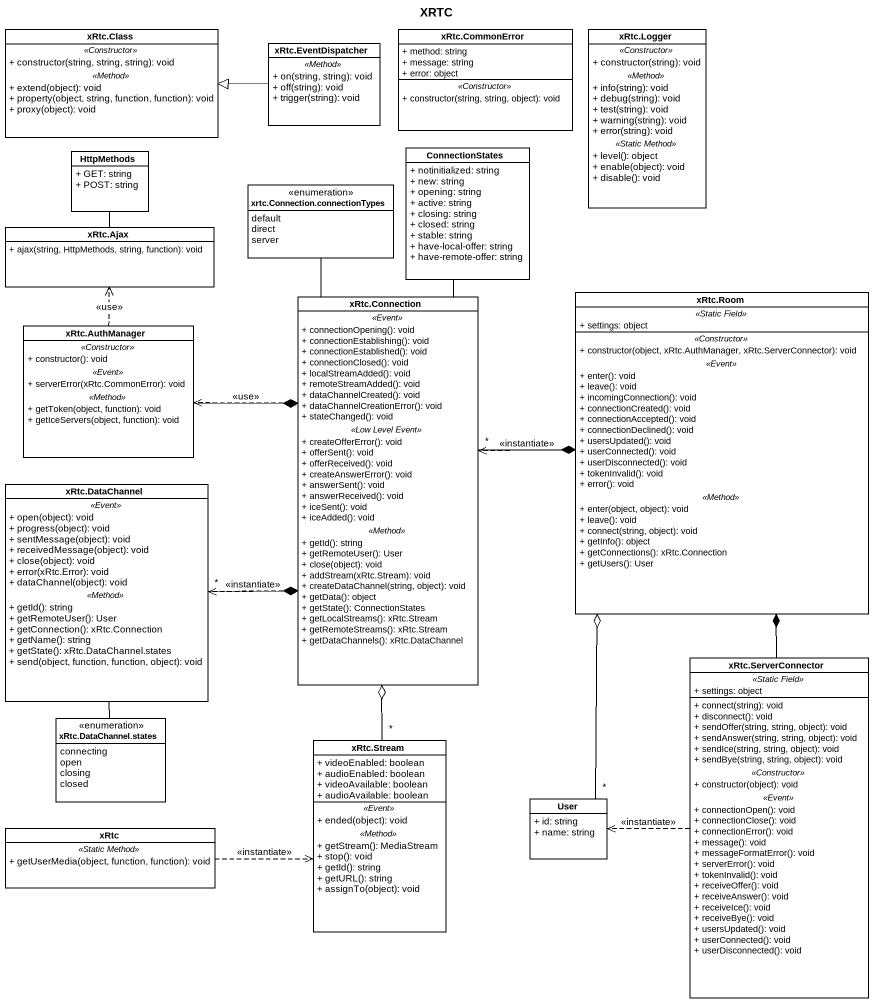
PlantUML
@startuml
title XRTC
hide circle
hide empty members
skinparam classAttributeIconSize 0
class "xRtc.Class" as xRtc_Class {
  .. <<Constructor>> ..
  + constructor(string, string, string): void
  .. <<Method>> ..
  + extend(object): void
  + property(object, string, function, function): void
  + proxy(object): void
}
class "xRtc.EventDispatcher" as xRtc_EventDispatcher {
  .. <<Method>> ..
  + on(string, string): void
  + off(string): void
  + trigger(string): void
}
class "xRtc.CommonError" as xRtc_CommonError {
  + method: string
  + message: string
  + error: object
  .. <<Constructor>> ..
  + constructor(string, string, object): void
}
class "xRtc.Logger" as xRtc_Logger {
  .. <<Constructor>> ..
  + constructor(string): void
  .. <<Method>> ..
  + info(string): void
  + debug(string): void
  + test(string): void
  + warning(string): void
  + error(string): void
  .. <<Static Method>> ..
  + level(): object
  + enable(object): void
  + disable(): void
}
class HttpMethods {
  + GET: string
  + POST: string
}
class ConnectionStates {
  + notinitialized: string
  + new: string
  + opening: string
  + active: string
  + closing: string
  + closed: string
  + stable: string
  + have-local-offer: string
  + have-remote-offer: string
}
enum "xrtc.Connection.connectionTypes" as xrtc_Connection {
  default
  direct
  server
}
class "xRtc.Ajax" as xRtc_Ajax {
  + ajax(string, HttpMethods, string, function): void
}
class "xRtc.Connection" as xRtc_Connection {
  .. <<Event>> ..
  + connectionOpening(): void
  + connectionEstablishing(): void
  + connectionEstablished(): void
  + connectionClosed(): void
  + localStreamAdded(): void
  + remoteStreamAdded(): void
  + dataChannelCreated(): void
  + dataChannelCreationError(): void
  + stateChanged(): void
  .. <<Low Level Event>> ..
  + createOfferError(): void
  + offerSent(): void
  + offerReceived(): void
  + createAnswerError(): void
  + answerSent(): void
  + answerReceived(): void
  + iceSent(): void
  + iceAdded(): void
  .. <<Method>> ..
  + getId(): string
  + getRemoteUser(): User
  + close(object): void
  + addStream(xRtc.Stream): void
  + createDataChannel(string, object): void
  + getData(): object
  + getState(): ConnectionStates
  + getLocalStreams(): xRtc.Stream
  + getRemoteStreams(): xRtc.Stream
  + getDataChannels(): xRtc.DataChannel
}
class "xRtc.Room" as xRtc_Room {
  .. <<Static Field>> ..
  + settings: object
  .. <<Constructor>> ..
  + constructor(object, xRtc.AuthManager, xRtc.ServerConnector): void
  .. <<Event>> ..
  + enter(): void
  + leave(): void
  + incomingConnection(): void
  + connectionCreated(): void
  + connectionAccepted(): void
  + connectionDeclined(): void
  + usersUpdated(): void
  + userConnected(): void
  + userDisconnected(): void
  + tokenInvalid(): void
  + error(): void
  .. <<Method>> ..
  + enter(object, object): void
  + leave(): void
  + connect(string, object): void
  + getInfo(): object
  + getConnections(): xRtc.Connection
  + getUsers(): User
}
class "xRtc.AuthManager" as xRtc_AuthManager {
  .. <<Constructor>> ..
  + constructor(): void
  .. <<Event>> ..
  + serverError(xRtc.CommonError): void
  .. <<Method>> ..
  + getToken(object, function): void
  + getIceServers(object, function): void
}
class "xRtc.DataChannel" as xRtc_DataChannel {
  .. <<Event>> ..
  + open(object): void
  + progress(object): void
  + sentMessage(object): void
  + receivedMessage(object): void
  + close(object): void
  + error(xRtc.Error): void
  + dataChannel(object): void
  .. <<Method>> ..
  + getId(): string
  + getRemoteUser(): User
  + getConnection(): xRtc.Connection
  + getName(): string
  + getState(): xRtc.DataChannel.states
  + send(object, function, function, object): void
}
class "xRtc.ServerConnector" as xRtc_ServerConnector {
  .. <<Static Field>> ..
  + settings: object
  --
  + connect(string): void
  + disconnect(): void
  + sendOffer(string, string, object): void
  + sendAnswer(string, string, object): void
  + sendIce(string, string, object): void
  + sendBye(string, string, object): void
  .. <<Constructor>> ..
  + constructor(object): void
  .. <<Event>> ..
  + connectionOpen(): void
  + connectionClose(): void
  + connectionError(): void
  + message(): void
  + messageFormatError(): void
  + serverError(): void
  + tokenInvalid(): void
  + receiveOffer(): void
  + receiveAnswer(): void
  + receiveIce(): void
  + receiveBye(): void
  + usersUpdated(): void
  + userConnected(): void
  + userDisconnected(): void
}
enum "xRtc.DataChannel.states" as xRtc_DataChannel_states {
  connecting
  open
  closing
  closed
}
class "xRtc.Stream" as xRtc_Stream {
  + videoEnabled: boolean
  + audioEnabled: boolean
  + videoAvailable: boolean
  + audioAvailable: boolean
  .. <<Event>> ..
  + ended(object): void
  .. <<Method>> ..
  + getStream(): MediaStream
  + stop(): void
  + getId(): string
  + getURL(): string
  + assignTo(object): void
}
class User {
  + id: string
  + name: string
}
class xRtc {
  .. <<Static Method>> ..
  + getUserMedia(object, function, function): void
}
xRtc_EventDispatcher -left-|> xRtc_Class
ConnectionStates -- xRtc_Connection
xrtc_Connection -- xRtc_Connection
xRtc_Ajax -up- HttpMethods
xRtc_Connection "*" -right-* xRtc_Room
xRtc_Connection .left.> xRtc_AuthManager : <<use>>
xRtc_Connection .left.> xRtc_DataChannel : <<instantiate>>
xRtc_Room .left.> xRtc_Connection : <<instantiate>>
xRtc_AuthManager .up.> xRtc_Ajax : <<use>>
xRtc_AuthManager -right-* xRtc_Connection
xRtc_DataChannel "*" -right-* xRtc_Connection
xRtc_ServerConnector -up-* xRtc_Room
xRtc_ServerConnector .left.> User : <<instantiate>>
xRtc_DataChannel_states -up- xRtc_DataChannel
xRtc_Stream "*" -up-o xRtc_Connection
User "*" -up-o xRtc_Room
xRtc .right.> xRtc_Stream : <<instantiate>>
@enduml
